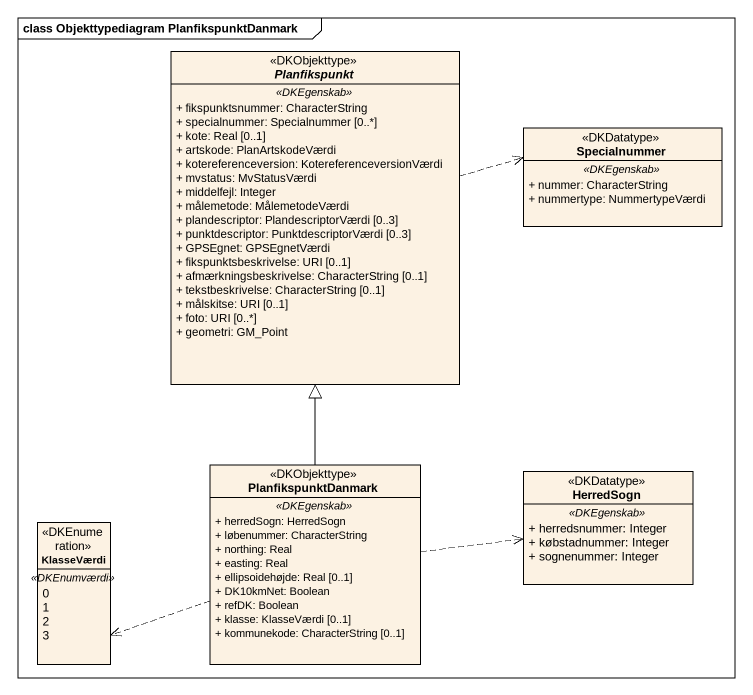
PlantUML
@startuml
mainframe class Objekttypediagram PlanfikspunktDanmark
hide circle
hide empty members
skinparam classAttributeIconSize 0
abstract class Planfikspunkt <<DKObjekttype>> {
  .. <<DKEgenskab>> ..
  + fikspunktsnummer: CharacterString
  + specialnummer: Specialnummer [0..*]
  + kote: Real [0..1]
  + artskode: PlanArtskodeVærdi
  + kotereferenceversion: KotereferenceversionVærdi
  + mvstatus: MvStatusVærdi
  + middelfejl: Integer
  + målemetode: MålemetodeVærdi
  + plandescriptor: PlandescriptorVærdi [0..3]
  + punktdescriptor: PunktdescriptorVærdi [0..3]
  + GPSEgnet: GPSEgnetVærdi
  + fikspunktsbeskrivelse: URI [0..1]
  + afmærkningsbeskrivelse: CharacterString [0..1]
  + tekstbeskrivelse: CharacterString [0..1]
  + målskitse: URI [0..1]
  + foto: URI [0..*]
  + geometri: GM_Point
}
class Specialnummer <<DKDatatype>> {
  .. <<DKEgenskab>> ..
  + nummer: CharacterString
  + nummertype: NummertypeVærdi
}
class PlanfikspunktDanmark <<DKObjekttype>> {
  .. <<DKEgenskab>> ..
  + herredSogn: HerredSogn
  + løbenummer: CharacterString
  + northing: Real
  + easting: Real
  + ellipsoidehøjde: Real [0..1]
  + DK10kmNet: Boolean
  + refDK: Boolean
  + klasse: KlasseVærdi [0..1]
  + kommunekode: CharacterString [0..1]
}
class HerredSogn <<DKDatatype>> {
  .. <<DKEgenskab>> ..
  + herredsnummer: Integer
  + købstadnummer: Integer
  + sognenummer: Integer
}
enum KlasseVærdi <<DKEnumeration>> {
  .. <<DKEnumværdi>> ..
  0
  1
  2
  3
}
Planfikspunkt .right.> Specialnummer
PlanfikspunktDanmark -up-|> Planfikspunkt
PlanfikspunktDanmark .right.> HerredSogn
PlanfikspunktDanmark .left.> KlasseVærdi
@enduml
